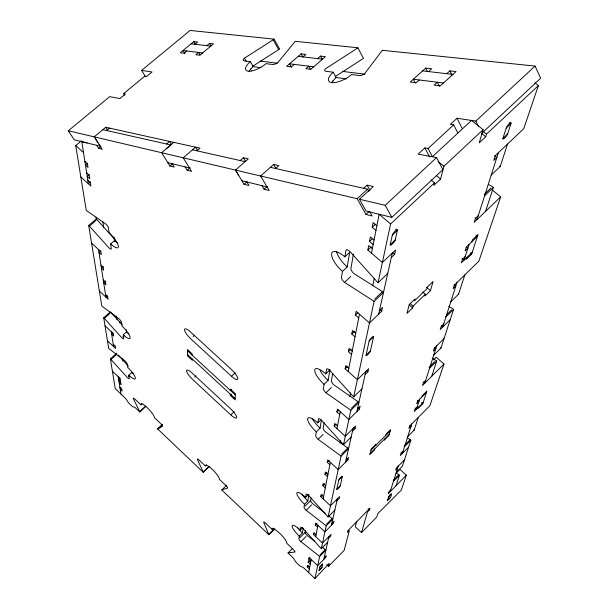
<?xml version="1.0" encoding="UTF-8"?>
<svg xmlns="http://www.w3.org/2000/svg" width="609" height="609" viewBox="0 0 609 609"><rect width="100%" height="100%" fill="white"/><g stroke="black" fill="none" stroke-linecap="round" stroke-linejoin="round"><path stroke-width="0.91" d="M231.709 389.242L230.408 390.468L230.43 389.22L235.272 393.688L235.12 399.869L230.316 395.439L230.339 394.198M387.332 500.568C394.13 495.947 391.153 488.433 387.332 500.568L390.209 497.622M303.175 528.521L302.414 533.012L299.293 536.156L298.874 538.721A3.045 0.708 45.6 0 0 300.907 541.629L319.002 555.948A3.068 0.716 45.4 0 1 319.641 556.504L314.937 578.55L304.226 568.357A2.916 0.647 45.5 0 0 302.163 566.994A5.824 1.287 45.6 0 1 298.052 564.284A5.824 1.287 45.6 0 1 294.299 559.519A2.9 0.639 45.7 0 0 292.427 557.136L288.042 552.972A2.893 0.639 45.7 0 1 288.164 552.827L295.038 552.02A2.946 0.662 45.7 0 0 293.051 549.211L286.725 543.205A10.277 2.314 45.8 0 0 279.744 533.324A10.277 2.314 45.8 0 0 272.04 529.267L265.783 523.329A2.916 0.655 46 0 0 263.628 522.202L268.813 534.42A2.878 0.639 46 0 1 268.881 534.74L274.834 528.802M299.293 536.156A10.756 2.527 45.7 0 1 292.084 525.841A10.756 2.527 45.7 0 1 300.283 530.058L300.717 527.402A3.114 0.738 45.6 0 1 303.099 528.612L320.677 548.062A3.129 0.746 45.4 0 0 321.308 548.701L327.634 542.269M308.862 494.767L307.819 500.941L304.492 504.252L304.02 507.168A3.235 0.799 45.7 0 0 306.182 510.304L325.511 525.232A3.266 0.807 45.4 0 1 326.188 525.826L321.308 548.701M304.492 504.252A11.442 2.87 45.7 0 1 296.842 493.123A11.442 2.87 45.7 0 1 305.627 497.332L306.114 494.31A3.311 0.837 45.7 0 1 308.672 495.52L327.406 516.28A3.334 0.845 45.4 0 0 328.084 516.957L334.813 510.167A3.327 0.86 45.4 0 1 334.638 509.999M321.445 420.05L320.075 428.173L316.307 431.865L315.69 435.633A3.669 1.035 45.8 0 0 318.134 439.302L340.279 455.494A3.707 1.051 45.5 0 1 341.063 456.149L328.084 516.957M329.911 369.762L328.122 380.404L324.057 384.332L323.341 388.725A3.951 1.21 46 0 0 325.967 392.752L349.985 409.667A3.997 1.233 45.6 0 1 350.83 410.359L343.522 444.616A3.806 1.111 45.5 0 1 342.745 443.847L321.362 420.111A3.768 1.096 45.9 0 0 318.499 418.748L317.769 422.882A12.995 3.738 45.9 0 0 307.652 418.809A12.995 3.738 45.9 0 0 316.307 431.865M342.486 271.378A16.466 6.067 46.8 0 1 331.661 253.717A16.466 6.067 46.8 0 1 344.854 256.846L349.688 252.332L347.229 266.932L342.486 271.378L341.497 277.438A4.628 1.675 46.7 0 0 344.542 282.37L373.066 300.671A4.682 1.705 46.1 0 1 374.071 301.44L353.707 396.885A4.111 1.302 45.7 0 1 352.862 396.063L329.735 370.348A4.073 1.287 46.1 0 0 326.614 369.008L325.769 373.842A14.022 4.37 46.1 0 0 314.754 369.96A14.022 4.37 46.1 0 0 324.057 384.332M344.854 256.846L346.026 250.101A4.796 1.797 46.9 0 1 349.772 251.311L377.07 281.761A4.849 1.827 46.3 0 0 378.067 282.721L387.72 273.54A4.842 1.857 46.2 0 1 387.217 273.076M299.91 537.678L305.086 532.472L305.452 530.355M305.124 506.064L310.62 500.575L311.108 497.789M324.148 422.684L323.173 428.302A3.662 1.058 45.8 0 0 325.602 431.971L347.777 448.041A3.7 1.073 45.5 0 1 348.561 448.688L341.063 456.149M332.697 373.439L331.395 380.929A3.943 1.233 46 0 0 334.006 384.957L358.054 401.734A3.989 1.256 45.6 0 1 358.907 402.427L350.83 410.359M353.418 254.09L350.898 268.615A4.613 1.705 46.6 0 0 353.92 273.548L382.49 291.665A4.666 1.743 46.1 0 1 383.495 292.434L374.071 301.44M309.342 568.981L307.233 566.971L307.53 565.418L309.669 567.451M310.308 564.185L308.154 562.145L308.458 560.554L310.605 562.587M310.887 561.125L308.74 559.085L309.045 557.479L317.692 565.662L325.83 557.349L326.196 555.735L324.163 557.814M328.517 538.333L330.634 536.179L331.037 534.405L322.511 543.061L313.437 534.527L313.78 532.746L316.056 534.885M317.563 527.181L315.256 525.019L315.614 523.161L324.901 531.87L333.618 523.047L334.036 521.175L331.859 523.39M336.891 500.88L339.167 498.588L339.632 496.533L330.474 505.752L320.684 496.655L321.08 494.584L323.531 496.86M325.29 487.916L322.793 485.609L323.212 483.455L325.716 485.769M327.513 476.634L324.962 474.282L325.396 472.036L327.954 474.396M329.865 464.667L327.261 462.277L327.711 459.932L338.201 469.562L347.967 459.818L348.5 457.45L346.057 459.894M352.474 431.195L355.032 428.66L355.633 426.026L345.311 436.242L334.174 426.133L334.684 423.476L337.47 426.003M339.738 414.485L336.891 411.92L337.424 409.134L348.881 419.479L359.485 409.035L360.125 406.226L357.468 408.837M365.126 374.596L367.92 371.863L368.635 368.711L357.369 379.696L345.143 368.795L345.752 365.613L348.82 368.338M351.545 354.484L348.409 351.705L349.048 348.356L352.2 351.142M355.017 336.838L351.796 333.998L352.474 330.466L355.709 333.313M358.731 317.928L355.428 315.036L356.136 311.298L369.48 322.968L381.683 311.237L382.536 307.469L379.483 310.4M391.313 257.478L394.586 254.379L395.584 249.987L382.383 262.471L367.859 250.025L368.711 245.579L372.35 248.7M373.165 244.59L369.496 241.461L370.363 236.916L374.055 240.06M375.943 230.453L372.213 227.279L373.111 222.574L376.864 225.756M308.641 572.559L311.207 559.519M315.706 536.658L317.928 525.339M323.128 498.923L330.322 462.33M336.952 428.652L340.286 411.714M348.188 371.52L359.462 314.214M371.482 253.131L379.125 214.269L390.605 223.967L378.067 282.721M340.127 443.139L340.697 440.36M349.779 396.528L350.533 392.889M372.716 285.72L374.231 278.404M319.032 570.405L319.892 566.834L322.701 563.964L321.879 567.657L319.032 570.488L322.032 567.337M336.769 489.21L338.756 480.12A2.634 0.442 -47.8 0 1 340.728 477.502A2.634 0.442 -47.8 0 1 342.334 476.542L340.286 485.685A2.588 0.426 -47.8 0 1 338.353 488.251A2.588 0.426 -47.8 0 1 336.769 489.21L340.286 485.685M366.039 355.298L369.145 341.07A3.289 0.693 -48.6 0 1 371.657 337.607A3.289 0.693 -48.6 0 1 373.583 336.777L370.386 351.081A3.22 0.662 -48.5 0 1 367.935 354.446A3.22 0.662 -48.5 0 1 366.039 355.298L370.386 351.081M323.798 559.427L328.913 536.567M331.441 525.247L337.348 498.832M345.531 462.246L353.06 428.576M356.844 411.638L365.826 371.452M378.638 314.16L392.295 253.1M397.388 230.324L395.211 240.037L390.186 244.772L392.303 235.104A3.814 0.921 -49.5 0 1 395.233 230.963A3.814 0.921 -49.5 0 1 397.388 230.324L395.979 229.136M326.675 564.581L328.555 566.355L329.286 563.279L314.937 578.55M430.944 179.883L434.521 182.837L433.882 185.326L440.596 179.031L443.938 166.249L483.082 129.679L471.533 120.407L432.36 156.749M374.71 448.94L374.406 450.081L369.8 454.702L371.3 448.978L375.951 444.319L375.639 445.484M425.356 294.261L424.854 296.058L430.464 290.622L433.083 281.487L427.404 286.976L426.886 288.811L414.554 300.755L415.041 298.943L409.301 304.492L406.957 313.414L412.628 307.91L413.108 306.137L425.356 294.261L422.646 291.939M356.729 521.373L355.26 526.8L361.51 532.601L376.788 516.957L377.824 513.6L401.247 490.192L406.332 475.187L399.885 469.356L396.002 473.307M384.66 438.96L384.34 440.124L388.9 435.549L390.59 429.665L385.977 434.278L385.649 435.458M361.51 532.601L367.433 512.009L369.427 509.977L369.945 508.203L347.8 530.766L347.358 532.479L349.376 530.416L344.146 550.384L328.555 566.355M483.082 129.679L479.214 142.849L485.738 136.736L486.507 134.147L538.386 85.564L534.839 82.786M390.163 491.691L398.339 466.083M411.798 423.925L402.382 453.423L401.057 452.236M419.723 399.093L416.472 409.271L415.14 408.091M436.729 345.798L424.8 383.19L423.407 381.965M456.895 282.629L442.72 327.041L441.289 325.815M469.082 244.445L464.058 260.18L461.972 258.429M498.352 152.745L477.014 219.59L475.02 217.946M418.703 407.033L418.314 408.236L422.76 403.775L426.917 391.047L422.387 395.576L421.984 396.824M466.783 257.531L466.189 259.388L471.617 254.12L478.035 234.457L472.485 239.824L471.861 241.758M396.01 485.731L399.428 475.256A2.992 0.898 44.8 0 0 398.781 474.723L396.467 473.064M407.352 437.688L410.177 439.668A3.182 1.012 44.8 0 1 410.862 440.223L402.336 466.327L396.299 472.47M407.588 436.417A3.243 1.043 44.8 0 0 407.756 436.577L414.158 430.114L418.33 417.355M431.743 376.263L436.699 361.068A3.616 1.317 44.9 0 0 435.915 360.459L432.367 358.145M433.342 354.834A3.7 1.363 44.9 0 0 433.737 355.192L440.962 348.028L453.576 309.372A3.89 1.53 45 0 0 452.731 308.733L448.871 306.335M450.356 301.417A3.989 1.591 45.1 0 0 450.774 301.798L458.531 294.208L464.834 274.887M485.571 211.369L493.404 187.366A4.522 2.101 45.6 0 0 492.399 186.658L488.311 184.405M491.219 175.08L500.21 166.531L507.548 144.044M433.501 359.911L436.196 357.232L444.007 364.022L429.87 405.739L409.613 426.125L408.89 428.401L411.067 426.209L409.849 425.128M492.163 189.917L500.667 196.852L478.857 261.208L454.238 285.225L453.142 288.689L455.783 286.101L454.078 284.662M538.386 85.564L523.77 128.697L495.269 155.66L493.762 160.433L496.822 157.525L494.675 155.79M332.879 80.974L336.084 77.526L346.468 78.888M250.771 68.962L253.199 66.602L260.987 67.629M319.74 567.162L322.762 564.071M388.504 496.906L391.397 493.945M319.641 556.504L325.868 550.171A3.068 0.731 45.4 0 0 325.229 549.607L321.971 547.049M399.428 475.256L393.475 481.316A2.999 0.883 44.8 0 0 393.155 481.034M390.742 489.88L388.786 491.874L388.215 493.678L406.332 475.187M404.445 459.886L396.299 468.154L395.675 470.125L397.707 468.055M308.74 559.085L310.011 557.798M308.154 562.145L309.166 561.117M307.233 566.971L308.481 565.7M320.045 554.89L325.229 549.607M393.833 479.77L398.781 474.723M403.044 451.345L400.95 453.461L400.296 455.532L408.616 447.113M300.907 541.629L306.083 536.415M313.437 534.527L314.769 533.179M326.614 524.121L332.126 518.548A3.258 0.83 45.4 0 1 332.811 519.134L326.188 525.826M404.924 444.973L410.177 439.668M410.862 440.223L404.559 446.587A3.182 0.997 44.8 0 0 404.049 446.161M315.256 525.019L317.068 523.192M288.042 552.972L292.51 548.45M370.995 450.127L390.247 430.852M370.097 453.56L389.235 434.377M417.241 406.858L415.003 409.103L414.242 411.509L423.156 402.564M300.283 530.058L302.818 527.516M306.182 510.304L311.679 504.808M320.684 496.655L322.557 494.774M338.756 480.12L342.334 476.542M426.506 392.303L417.454 401.361L416.67 403.828L418.931 401.567L417.553 400.349M324.962 474.282L326.911 472.34M272.04 529.267L273.251 528.064M305.627 497.332L308.314 494.653M269.81 533.431L274.157 529.107M425.638 380.564L423.301 382.886L422.479 385.505L444.007 364.022M322.793 485.609L324.711 483.698M327.261 462.277L329.248 460.297M341.527 454.245L347.777 448.041M429.482 366.854L434.735 361.632M436.699 361.068L429.604 368.125A3.624 1.302 44.9 0 0 429.018 367.646M444.045 338.558L434.286 348.219L433.364 351.119L435.8 348.706L434.423 347.518M343.522 444.616L351.165 437.041M450.218 319.649L440.208 329.515L441.19 326.424L443.71 323.942M318.134 439.302L323.113 434.407M351.332 408.342L358.054 401.734M446.389 314.96L451.459 309.973M334.174 426.133L336.115 424.222M453.576 309.372L445.971 316.847A3.898 1.515 45.1 0 0 445.544 316.505M336.891 411.92L338.878 409.971M353.707 396.885L361.944 388.816M317.769 422.882L320.319 420.385M268.881 534.74L221.783 489.948L226.51 485.365M465.246 256.458L462.505 259.122L461.325 262.829L472.219 252.263M325.967 392.752L331.326 387.552M369.145 341.07L373.583 336.777M345.143 368.795L347.709 366.313M348.409 351.705L351.172 349.048M325.769 373.842L329.895 369.869M351.796 333.998L354.628 331.281M478.331 215.464L475.454 218.228L474.152 222.346L500.667 196.852M493.404 187.366L484.619 195.763A4.529 2.071 45.7 0 0 484.368 195.565M204.167 471.031L209.146 466.258A2.809 0.632 46.7 0 1 209.237 466.601L203.261 472.325A2.817 0.617 46.7 0 0 203.17 471.99L197.293 459.239A2.855 0.632 46.7 0 1 199.272 460.214L205.317 465.954L206.535 464.789M355.428 315.036L357.963 312.615M374.642 299.164L382.49 291.665M484.277 194.416L490.938 188.052M230.765 414.881A8.222 2.116 46.8 0 0 236.673 417.393A8.222 2.116 46.8 0 0 230.872 409.035L192.132 373.081A8.138 2.071 47.3 0 0 186.544 370.835A8.138 2.071 47.3 0 0 192.391 379.209L230.765 414.881L234.214 411.615M392.28 235.211L397.357 230.43L395.934 229.228M506.246 128.012L510.966 123.574L509.573 122.462M344.542 282.37L350.799 276.486M230.316 395.439L231.61 394.221M231.496 376.286A8.739 2.39 47 0 0 237.784 378.699A8.739 2.39 47 0 0 231.626 369.671L190.434 331.882A8.64 2.345 47.6 0 0 184.504 329.758A8.64 2.345 47.6 0 0 190.724 338.802L231.496 376.286L235.158 372.853M367.859 250.025L371.307 246.797M363.695 188.326L367.128 185.174L373.302 186.537L359.477 199.257L366.093 211.087L391.838 217.375L442.865 169.667L436.584 157.571L418.117 154.13L424.861 147.918L428.081 148.497L432.245 156.483M481.864 133.211L540.693 78.211L535.052 66.076L382.482 50.319M369.496 241.461L372.708 238.454M390.605 223.967L434.521 182.837M372.213 227.279L375.479 224.234M203.261 472.325L157.723 429.018A2.779 0.609 47.1 0 1 157.777 428.82L162.146 424.747M157.723 429.018L162.466 424.602M194.69 377.078L196.007 375.86M359.477 199.257L385.208 205.309L436.584 157.571M457.74 132.838L453.69 124.845L450.424 124.327L457.024 118.237L475.842 121.092L535.052 66.076M94.258 136.865L357.178 198.717L365.971 214.429L369.267 211.376M140.694 410.694L145.68 406.089A2.756 0.609 47.4 0 1 145.795 406.447L139.811 411.973L135.761 408.129A2.756 0.594 47.4 0 0 134.041 407.071A5.519 1.195 47.5 0 1 130.63 404.962A5.519 1.195 47.5 0 1 126.847 400.22A2.748 0.594 47.5 0 0 124.944 397.844L115.238 388.603L110.404 358.891L116.684 353.25M428.081 148.497L453.69 124.845M357.178 198.717L367.539 189.186L368.856 191.561M139.811 411.973A2.763 0.601 47.4 0 0 139.689 411.615L133.181 398.385A2.801 0.617 47.5 0 1 134.985 399.207L140.831 404.757L142.049 403.638M193.167 336.556L194.56 335.285M120.544 381.653L119.189 382.886L121.145 384.736L120.826 382.65L118.884 380.808M110.404 358.891A2.878 0.647 47.8 0 1 110.983 359.477L127.433 377.664A2.878 0.647 47.6 0 0 129.275 378.471L128.819 375.205L131.97 372.343A10.186 2.352 47.7 0 0 133.112 373.378M128.476 376.72L129.511 375.768M121.457 388.131L120.194 389.28L122.112 391.1L121.8 389.052L119.859 387.21M119.866 377.717L118.588 378.874L120.529 380.724L120.209 378.6L112.406 371.216M446.724 73.697L449.853 70.865L456.034 71.573L440.299 85.846L434.164 85.07L437.315 82.215L439.386 86.326M110.983 359.477L116.212 354.765M114.903 345.402L113.578 346.59L111.272 331.707M428.569 71.573L431.667 68.787L425.721 68.109L410.222 82.017L416.114 82.771L419.236 79.962M122.211 324.886L111.005 312.486A3.045 0.746 48.2 0 0 110.396 311.869L103.72 317.784A3.053 0.731 48.2 0 1 104.329 318.4L121.792 337.721A3.06 0.731 48 0 0 123.741 338.482L123.231 334.805L126.573 331.806L126.284 329.636M122.904 336.731L124.008 335.734M113.023 332.91L111.653 334.135L113.731 336.077L113.358 333.663L105.037 325.861M261.931 185.654L264.07 189.254L267.031 186.62M275.58 168.51L278.838 165.618L273.624 164.46L260.591 175.993L269.208 190.526L264.07 189.254M104.329 318.4L109.894 313.468M237.632 173.656L244.034 184.306L246.949 181.726M107.336 295.86L105.913 297.116L98.536 249.507M238.698 175.438L235.485 170.086L248.297 158.858L243.379 157.761L240.19 160.548M105.814 280.901L103.69 282.759L105.913 284.822L105.486 282.028L103.256 279.965M103.218 266.498L101.414 268.074L103.682 270.168L103.241 267.26L100.965 265.159M185.09 166.896L187.176 170.254L190.099 167.734M317.578 58.601L320.486 56.081L325.442 56.652L310.78 69.35L305.87 68.726L308.801 66.191L310.56 69.38M101.018 250.801L99.008 252.537L101.322 254.669L100.858 251.646L91.586 243.128M114.827 239.459L96.976 219.666A3.471 0.952 49.1 0 0 96.283 218.981L88.708 225.467A3.479 0.929 49 0 1 89.401 226.152L109.14 248.038A3.464 0.936 48.8 0 0 111.302 248.906L110.655 243.958L114.454 240.662A12.294 3.388 48.9 0 0 117.141 242.846M173.771 142.346L161.621 152.714L169.934 165.998L172.819 163.517M303 56.896L305.885 54.414L301.105 53.866L286.649 66.282L291.391 66.883L294.299 64.379M196.928 150.819L200.018 148.162L105.745 127.281L94.228 136.858L68.307 130.76L109.711 96.656L119.904 98.559L125.462 93.961L123.642 93.634L144.729 76.209L146.586 76.498L152.052 71.984L141.593 70.393L145.323 76.46M89.401 226.152L95.712 220.747M166.516 143.983L169.538 141.41L171.593 144.729M166.188 148.817L170.741 144.934L102.898 129.679M89.249 174.768L87.216 176.473L89.751 178.757L89.196 175.11L86.653 172.819M90.482 181.908L88.335 183.72L81.827 141.684L100.272 146.183L99.069 144.325M96.664 145.307L98.666 148.383L100.805 146.594M87.513 163.372L85.45 165.1L88.023 167.406L87.452 163.661L84.872 161.347M106.552 130.501L109.437 128.096M206.809 45.66L209.519 43.406L213.531 43.863L199.889 55.229L195.915 54.726L198.648 52.45L200.026 54.795M194.994 44.282L197.681 42.051L193.791 41.602L180.348 52.739L184.192 53.227L186.902 50.989M110.655 243.958A12.302 3.357 48.8 0 0 118.344 246.082A12.302 3.357 48.8 0 0 109.102 232.76L108.425 227.865A3.563 0.982 49 0 0 105.753 223.99L86.927 210.881A3.547 0.967 49.2 0 1 86.25 210.326L75.722 145.581L81.515 140.778M141.593 70.393L190.084 30.45L274.088 39.128L279.577 48.971A4.004 1.469 -29.9 0 1 278.914 49.474L252.453 66.427M253.199 66.602L250.383 61.661L243.813 60.824L243.105 59.926A4.035 1.477 -30.2 0 1 244.453 58.167L273.433 39.631M335.567 76.376L363.451 58.365L357.864 47.776L295.205 41.305L278.069 62.354A4.149 1.545 -29.9 0 1 275.367 63.998L272.885 64.524L266.034 63.656A14.319 5.329 -30.1 0 1 251.723 70.948M157.777 428.82L162.519 426.231A2.824 0.624 47.2 0 0 160.456 423.377L154.541 417.766A9.858 2.177 47.3 0 0 147.279 407.733A9.858 2.177 47.3 0 0 140.831 404.757M191.112 43.825L210.813 46.124M298.22 56.34L322.526 59.18M422.631 70.88L452.898 74.412M202.63 52.945L183.043 50.509L184.877 53.592M313.726 66.8L289.549 63.785L291.452 67.196M443.459 82.984L413.336 79.223L415.269 82.999M260.066 61.037L277.377 63.214M342.334 71.367L364.92 74.207M336.084 77.526L333.207 72.205L325.556 71.238L324.65 70.636A4.37 1.705 -29.4 0 1 325.511 68.809L357.171 48.324A4.37 1.667 -28.9 0 0 357.803 47.768M192.467 149.822L245.1 161.651M270.373 167.338L367.539 189.186M87.079 142.963L74.268 139.834L68.307 130.76M167.863 162.687L189.498 167.97M241.902 180.766L267.062 186.91M98.666 148.383L102.304 149.289L94.228 136.858M169.934 165.998L174.189 167.049L172.111 163.722M187.176 170.254L191.584 171.342L183.195 157.792L195.55 147.172L197.628 150.575M244.034 184.306L248.967 185.524L246.835 181.969M365.971 214.429L372.152 215.959L369.96 212.031M325.176 513.212L312.775 503.712A3.228 0.815 45.6 0 1 310.62 500.575M328.647 515.876L332.126 518.548M314.838 541.447L307.111 535.38A3.037 0.723 45.6 0 1 305.086 532.472M482.952 131.285L486.507 134.147M481.475 133.302L485.738 136.736M438.145 161.499L443.938 166.249M436.326 175.514L440.596 179.031M475.979 235.226L477.395 236.406L466.296 247.132L465.086 250.961L467.857 248.282L466.494 247.14M470.171 252.91L471.617 254.12M392.417 252.537L394.586 254.379M426.399 287.159L430.464 290.622M410.39 303.792L413.108 306.137M409.24 304.995L412.628 307.91M379.597 309.425L381.683 311.237M421.398 402.579L422.76 403.775M366.397 370.516L367.92 371.863M75.722 145.581L83.509 152.554M358.168 407.847L359.485 409.035M87.78 180.127L90.307 182.403L90.855 185.989L80.822 176.93M353.646 427.404L355.032 428.66M346.65 458.615L347.967 459.818M368.125 508.774L369.427 509.977M187.443 350.769L235.257 394.914M187.625 354.689L235.165 398.629M105.494 294.421L107.686 296.461L108.097 299.148L99.374 291.041M113.221 344.252L115.268 346.178L115.619 348.508L107.473 340.842M118.428 355.123L128.4 366.154M95.438 138.73L97.859 142.46M107.74 130.395L105.745 127.281M123.642 93.634L124.601 95.171M235.485 170.086L237.099 172.766M243.379 157.761L245.496 161.316M193.791 41.602L195.154 43.917M273.624 164.46L275.755 168.114M209.519 43.406L210.881 45.744M244.46 58.167L246.333 61.433M273.197 39.791L278.694 49.641M367.128 185.174L370.028 190.419M385.208 205.309L391.838 217.375M301.105 53.866L302.833 57.002M320.486 56.081L322.222 59.271M424.861 147.918L429.642 157.069M425.721 68.109L427.351 71.337M457.024 118.237L462.041 128.202M475.842 121.092L478.659 126.763M449.853 70.865L451.893 74.976M88.708 225.467L101.794 305.954A3.114 0.754 48.3 0 0 102.396 306.472L119.151 318.964A3.129 0.769 48.1 0 1 121.495 322.26L122.021 326.074A10.84 2.626 48 0 1 130.128 337.447A10.84 2.626 48 0 1 123.231 334.805M103.72 317.784L108.699 348.409A2.931 0.67 47.9 0 0 109.27 348.904L125.081 361.038A2.946 0.678 47.8 0 1 127.281 364.091L127.753 367.463A10.201 2.329 47.7 0 1 135.358 378.006A10.201 2.329 47.7 0 1 128.819 375.205M118.253 376.75L120.932 394.023M96.016 217.23L96.443 220.009M102.852 221.714L103.659 227.332M116.448 315.964L116.981 319.664M122.584 358.503L122.98 361.213M119.714 321.4L119.95 323.044M113.952 236.931L114.583 241.636M192.155 355.154L192.101 353.837L187.366 349.467L187.671 355.999L192.36 360.338L192.315 359.051M333.222 72.205A15.552 6.197 -29 0 0 333.496 82.687L335.825 82.398A15.552 6.197 -29 0 0 351.5 74.542L359.493 75.554L361.464 75.31A4.507 1.804 -28.6 0 0 364.624 73.704L381.744 51.08A4.438 1.789 -27.9 0 1 382.475 50.319M274.027 39.121A4.035 1.439 -30.1 0 1 273.388 39.608M250.406 61.646A14.319 5.329 -30.1 0 0 245.998 70.164L246.896 70.827A14.342 5.321 -30.1 0 0 251.738 70.926M249.096 71.367A14.296 5.329 -30.3 0 1 250.847 68.954M331.859 82.717A15.347 6.227 -28.5 0 1 332.91 80.967M395.233 239.931A3.761 0.898 -49.4 0 1 392.348 244.003A3.761 0.898 -49.4 0 1 390.209 244.673M507.609 133.972A3.669 0.83 -50.7 0 1 504.678 138.037A3.669 0.83 -50.7 0 1 502.935 138.38M347.229 266.932A16.443 6.12 46.8 0 1 336.533 251.464M328.122 380.404A13.999 4.408 46.1 0 1 320.045 370.455M320.075 428.173A12.979 3.768 45.9 0 1 312.592 419.022M205.317 465.954A10.048 2.246 46.6 0 1 212.374 469.448A10.048 2.246 46.6 0 1 219.506 479.412L225.612 485.213A2.878 0.639 46.4 0 1 227.644 488.045L221.874 489.773A2.839 0.624 46.4 0 0 221.783 489.948M128.963 333.831A10.825 2.657 48 0 1 126.573 331.806M302.414 533.012A10.749 2.55 45.6 0 1 297.816 527.934M307.819 500.941A11.426 2.9 45.7 0 1 301.988 494.219M500.21 166.531A4.666 2.23 45.8 0 1 499.707 166.097M458.531 294.208A3.974 1.606 45.1 0 1 458.318 294.018M440.962 348.028A3.692 1.378 44.9 0 1 440.566 347.67M414.158 430.114A3.235 1.058 44.8 0 1 413.823 429.794M506.277 127.905L502.905 138.487L507.579 134.079L511.004 123.46A3.715 0.845 -50.8 0 0 509.253 123.764A3.715 0.845 -50.8 0 0 506.277 127.905"/></g></svg>
